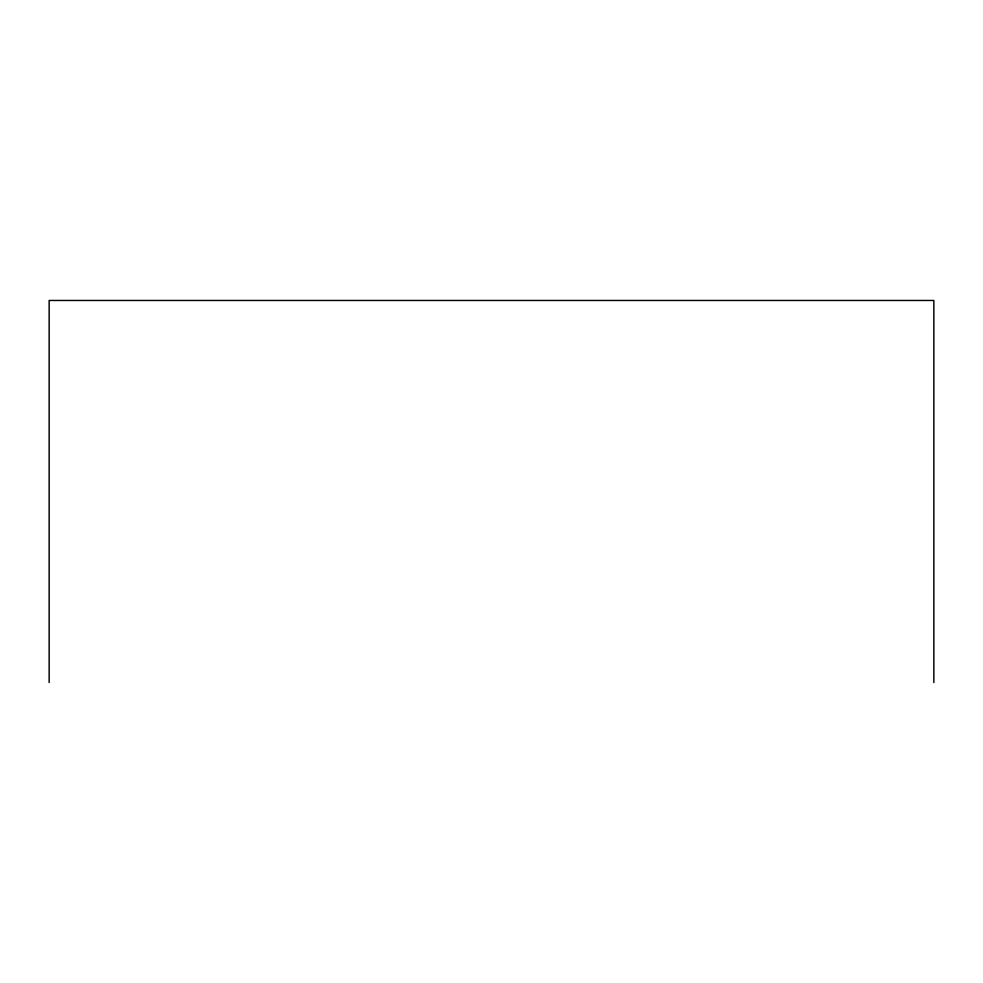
<?xml version="1.0" encoding="UTF-8"?>
<svg xmlns="http://www.w3.org/2000/svg" width="983" height="983" viewBox="0 0 983 983"><rect width="100%" height="100%" fill="white"/><g stroke="black" fill="none" stroke-linecap="round" stroke-linejoin="round"><path stroke-width="1.47" d="M933.85 682.534L933.85 300.466L49.15 300.466L49.15 682.534"/></g></svg>
